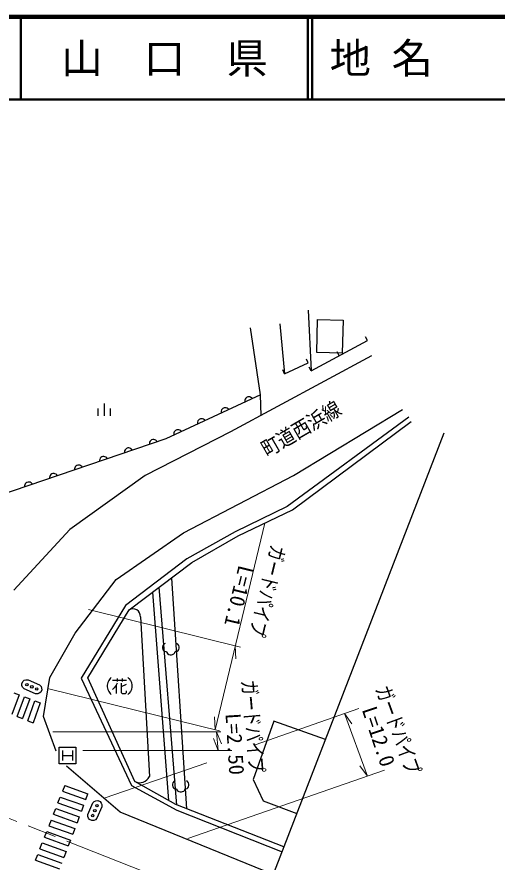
# Model space of a CAD drawing. Units: millimetres, scale not verified. Extents: x 40000 to 680000, y 20000 to 380000.
# Drawn here: x 332504 to 390658, y 277772 to 380000 of the extents above; entities that cross this region are included whole.
import ezdxf
from ezdxf.enums import TextEntityAlignment as Align

# ---------------------------------------------------------------- set-up
doc = ezdxf.new("R2010")
doc.units = ezdxf.units.MM
doc.header["$LTSCALE"] = 1000
doc.linetypes.add('CHAIN', pattern=[18.5, 12, -1.5, 3.5, -1.5])
for name, color, linetype, lineweight in [('M-BGD', 7, 'Continuous', 25), ('M-BGD-EXST', 7, 'Continuous', 25), ('M-BMK', 2, 'CHAIN', 13), ('M-BMK-HTXT', 7, 'Continuous', 13), ('M-BMK-OTRS', 5, 'Continuous', 25), ('M-STR-HTXT', 7, 'Continuous', 13), ('M-STR-STRC', 7, 'Continuous', 25), ('M-TTL', 2, 'Continuous', 140), ('M-TTL-LINE', 7, 'Continuous', 50)]:
    doc.layers.add(name, color=color, linetype=linetype, lineweight=lineweight)
doc.layers.add('M-TTL-TXT', color=7, linetype='Continuous')
doc.styles.add('ＭＳ ゴシック', font='')
doc.styles.get('ＭＳ ゴシック').set_extended_font_data('MS Gothic')

msp = doc.modelspace()

# ---------------------------------------------------------------- linework, layer by layer
at = {"layer": 'M-BGD'}
for p, q in [((367785, 344532), (368143, 337200)), ((364328, 342863), (364924, 336843)), ((368813, 339409), (368927, 343414)), ((368927, 343414), (372013, 343326)), ((372013, 343326), (371898, 339320)), ((362003, 334279), (360811, 342386)), ((368143, 337200), (374947, 340862)), ((374947, 340862), (374711, 341302)), ((371898, 339320), (368813, 339409)), ((371545, 339031), (371308, 339471)), ((367795, 338144), (367588, 338599)), ((364924, 336843), (367795, 338144)), ((368143, 337200), (367906, 337640)), ((364924, 336843), (364717, 337298)), ((362003, 334279), (350539, 328981)), ((360115, 333649), (360102, 333533)), ((360102, 333533), (360116, 333407)), ((360163, 333782), (360115, 333649)), ((360229, 333878), (360163, 333782)), ((360321, 333965), (360229, 333878)), ((360466, 334032), (360321, 333965)), ((360592, 334046), (360466, 334032)), ((360708, 334033), (360592, 334046)), ((360841, 333985), (360708, 334033)), ((360937, 333919), (360841, 333985)), ((361024, 333827), (360937, 333919)), ((362081, 331802), (362003, 334279)), ((342309, 332639), (342309, 331739)), ((343059, 333239), (343059, 331739)), ((343809, 332639), (343809, 331739)), ((357249, 332324), (357236, 332208)), ((357298, 332457), (357249, 332324)), ((357363, 332553), (357298, 332457)), ((357455, 332640), (357363, 332553)), ((357601, 332707), (357455, 332640)), ((357726, 332721), (357601, 332707)), ((357842, 332709), (357726, 332721)), ((357975, 332660), (357842, 332709)), ((358071, 332594), (357975, 332660)), ((358158, 332502), (358071, 332594)), ((354497, 331229), (354432, 331132)), ((354589, 331315), (354497, 331229)), ((354735, 331382), (354589, 331315)), ((354860, 331396), (354735, 331382)), ((354976, 331384), (354860, 331396)), ((355109, 331335), (354976, 331384)), ((355206, 331270), (355109, 331335)), ((355292, 331177), (355206, 331270)), ((357236, 332208), (357250, 332083)), ((379987, 331604), (365252, 320779)), ((354383, 331000), (354370, 330884)), ((354370, 330884), (354384, 330758)), ((354432, 331132), (354383, 331000)), ((365864, 320378), (380230, 331048)), ((351517, 329675), (351505, 329559)), ((351505, 329559), (351519, 329433)), ((351566, 329808), (351517, 329675)), ((351631, 329904), (351566, 329808)), ((351724, 329991), (351631, 329904)), ((351869, 330058), (351724, 329991)), ((351995, 330072), (351869, 330058)), ((352110, 330059), (351995, 330072)), ((352243, 330010), (352110, 330059)), ((352340, 329945), (352243, 330010)), ((352426, 329853), (352340, 329945)), ((350539, 328981), (329379, 321768)), ((348578, 328545), (348554, 328431)), ((348554, 328431), (348555, 328304)), ((348641, 328671), (348578, 328545)), ((348716, 328761), (348641, 328671)), ((348817, 328837), (348716, 328761)), ((348968, 328889), (348817, 328837)), ((349095, 328890), (348968, 328889)), ((349209, 328865), (349095, 328890)), ((349336, 328803), (349209, 328865)), ((349425, 328727), (349336, 328803)), ((349501, 328627), (349425, 328727)), ((345555, 327514), (345531, 327400)), ((345531, 327400), (345532, 327274)), ((345618, 327641), (345555, 327514)), ((345693, 327730), (345618, 327641)), ((345794, 327807), (345693, 327730)), ((345945, 327858), (345794, 327807)), ((346072, 327859), (345945, 327858)), ((346186, 327835), (346072, 327859)), ((346313, 327772), (346186, 327835)), ((346402, 327697), (346313, 327772)), ((346478, 327596), (346402, 327697)), ((342532, 326484), (342508, 326370)), ((342508, 326370), (342509, 326243)), ((342595, 326611), (342532, 326484)), ((342670, 326700), (342595, 326611)), ((342771, 326776), (342670, 326700)), ((342922, 326828), (342771, 326776)), ((343049, 326829), (342922, 326828)), ((343163, 326804), (343049, 326829)), ((343290, 326742), (343163, 326804)), ((343379, 326667), (343290, 326742)), ((343455, 326566), (343379, 326667)), ((339510, 325453), (339485, 325339)), ((339485, 325339), (339486, 325213)), ((339572, 325580), (339510, 325453)), ((339647, 325669), (339572, 325580)), ((339748, 325746), (339647, 325669)), ((339899, 325798), (339748, 325746)), ((340026, 325799), (339899, 325798)), ((340140, 325774), (340026, 325799)), ((340267, 325712), (340140, 325774)), ((340356, 325636), (340267, 325712)), ((340432, 325536), (340356, 325636)), ((336487, 324423), (336462, 324309)), ((336462, 324309), (336463, 324183)), ((336549, 324550), (336487, 324423)), ((336624, 324639), (336549, 324550)), ((336725, 324716), (336624, 324639)), ((336876, 324767), (336725, 324716)), ((337003, 324768), (336876, 324767)), ((337117, 324744), (337003, 324768)), ((337244, 324681), (337117, 324744)), ((337333, 324606), (337244, 324681)), ((337409, 324505), (337333, 324606)), ((333464, 323393), (333439, 323279)), ((333439, 323279), (333440, 323152)), ((333526, 323520), (333464, 323393)), ((333601, 323609), (333526, 323520)), ((333702, 323685), (333601, 323609)), ((333853, 323737), (333702, 323685)), ((333980, 323738), (333853, 323737)), ((334094, 323713), (333980, 323738)), ((334221, 323651), (334094, 323713)), ((334310, 323576), (334221, 323651)), ((334386, 323475), (334310, 323576)), ((365252, 320779), (358957, 317727)), ((359307, 317219), (365864, 320378)), ((358957, 317727), (353092, 314437)), ((353704, 314000), (359307, 317219)), ((353092, 314437), (345655, 308794)), ((346089, 308266), (353704, 314000)), ((351210, 312122), (353044, 284217)), ((351864, 284677), (349740, 311015)), ((348924, 310401), (350870, 285220)), ((345655, 308794), (340291, 300031)), ((341081, 300040), (346089, 308266)), ((347473, 307443), (348546, 288130)), ((350192, 303966), (350152, 303806)), ((350152, 303806), (350152, 303646)), ((350152, 303646), (350192, 303486)), ((350312, 304126), (350192, 303966)), ((350472, 304206), (350312, 304126)), ((351992, 304126), (351832, 304206)), ((352112, 303966), (351992, 304126)), ((352152, 303806), (352112, 303966)), ((352112, 303486), (352152, 303646)), ((352152, 303646), (352152, 303806)), ((350192, 303486), (350272, 303366)), ((350272, 303366), (350392, 303286)), ((350392, 303286), (350552, 303246)), ((350552, 303246), (350632, 303246)), ((350632, 303246), (350672, 303126)), ((350672, 303126), (350752, 303006)), ((350752, 303006), (350912, 302886)), ((350912, 302886), (351072, 302846)), ((351072, 302846), (351232, 302846)), ((351232, 302846), (351352, 302886)), ((351352, 302886), (351512, 302966)), ((351512, 302966), (351592, 303046)), ((351592, 303046), (351632, 303126)), ((351632, 303126), (351672, 303246)), ((351672, 303246), (351752, 303246)), ((351752, 303246), (351912, 303286)), ((351912, 303286), (352032, 303366)), ((352032, 303366), (352112, 303486)), ((340291, 300031), (346387, 287046)), ((346804, 287523), (341081, 300040)), ((343619, 299732), (343499, 299492)), ((343799, 299972), (343619, 299732)), ((343919, 300092), (343799, 299972)), ((344099, 299792), (345779, 299792)), ((344639, 299972), (344639, 299612)), ((345239, 299972), (345239, 299612)), ((345959, 300092), (346079, 299972)), ((346079, 299972), (346259, 299732)), ((346259, 299732), (346379, 299492)), ((343499, 299492), (343439, 299192)), ((343439, 299192), (343439, 298952)), ((343439, 298952), (343499, 298652)), ((343499, 298652), (343619, 298412)), ((344279, 298832), (344099, 298652)), ((344399, 299012), (344279, 298832)), ((344519, 299192), (344399, 299012)), ((344639, 299432), (344519, 299192)), ((344519, 299192), (344519, 298172)), ((345119, 299432), (345119, 298292)), ((345719, 299252), (345119, 298952)), ((346379, 298652), (346259, 298412)), ((346379, 299492), (346439, 299192)), ((346439, 298952), (346379, 298652)), ((346439, 299192), (346439, 298952)), ((332786, 298012), (331902, 295619)), ((332153, 298253), (332786, 298012)), ((332549, 295372), (333419, 297771)), ((334052, 297530), (333195, 295125)), ((333419, 297771), (334052, 297530)), ((343619, 298412), (343799, 298172)), ((343799, 298172), (343919, 298052)), ((345119, 298292), (345239, 298172)), ((345239, 298172), (345659, 298172)), ((345659, 298172), (345779, 298292)), ((345779, 298292), (345779, 298472)), ((346079, 298172), (345959, 298052)), ((346259, 298412), (346079, 298172)), ((333841, 294878), (334685, 297289)), ((335318, 297048), (334488, 294631)), ((334685, 297289), (335318, 297048)), ((332549, 295372), (333195, 295125)), ((333841, 294878), (334488, 294631)), ((363613, 294829), (361134, 287771)), ((369882, 292606), (363613, 294829)), ((351751, 284721), (346804, 287523)), ((351385, 287371), (351345, 287211)), ((351505, 287531), (351385, 287371)), ((351665, 287611), (351505, 287531)), ((353185, 287531), (353025, 287611)), ((353305, 287371), (353185, 287531)), ((353345, 287211), (353305, 287371)), ((361134, 287771), (362316, 285177)), ((338292, 287029), (338020, 286335)), ((338020, 286335), (340850, 285338)), ((338292, 287029), (341115, 286037)), ((346387, 287046), (351870, 284065)), ((351345, 287211), (351345, 287051)), ((351345, 287051), (351385, 286891)), ((351385, 286891), (351465, 286771)), ((351465, 286771), (351585, 286691)), ((351585, 286691), (351745, 286651)), ((351745, 286651), (351825, 286651)), ((351825, 286651), (351865, 286531)), ((351865, 286531), (351945, 286411)), ((351945, 286411), (352105, 286291)), ((352105, 286291), (352265, 286251)), ((352265, 286251), (352425, 286251)), ((352425, 286251), (352545, 286291)), ((352545, 286291), (352705, 286371)), ((352705, 286371), (352785, 286451)), ((352785, 286451), (352825, 286531)), ((352825, 286531), (352865, 286651)), ((352865, 286651), (352945, 286651)), ((352945, 286651), (353105, 286691)), ((353105, 286691), (353225, 286771)), ((353225, 286771), (353305, 286891)), ((353305, 286891), (353345, 287051)), ((353345, 287051), (353345, 287211)), ((337476, 284946), (337748, 285640)), ((337748, 285640), (340586, 284638)), ((340850, 285338), (341115, 286037)), ((336931, 283557), (337203, 284252)), ((337203, 284252), (340057, 283240)), ((337476, 284946), (340321, 283939)), ((340586, 284638), (340321, 283939)), ((364847, 279615), (351751, 284721)), ((362316, 285177), (366413, 283654)), ((336931, 283557), (339792, 282540)), ((340057, 283240), (339792, 282540)), ((351870, 284065), (364615, 279016)), ((336659, 282863), (336387, 282169)), ((336387, 282169), (339263, 281141)), ((336659, 282863), (339528, 281841)), ((335843, 280780), (336115, 281475)), ((336115, 281475), (338999, 280442)), ((339528, 281841), (339263, 281141)), ((335843, 280780), (338734, 279743)), ((338999, 280442), (338734, 279743)), ((335298, 279392), (335571, 280086)), ((335298, 279392), (338205, 278344)), ((335571, 280086), (338470, 279043)), ((334754, 278003), (335026, 278697)), ((335026, 278697), (337941, 277644)), ((338470, 279043), (338205, 278344)), ((334754, 278003), (337676, 276945))]:
    msp.add_line(p, q, dxfattribs=at)
for centre, radius, start, end in [((346559, 307482), 914, 357.57408, 120.979), ((347400, 288613), 1243, 241.3349, 337.13918)]:
    msp.add_arc(centre, radius, start, end, dxfattribs=at)
at = {"layer": 'M-BGD-EXST'}
for p, q in [((333107, 299344), (333229, 299618)), ((333229, 299618), (333402, 299760)), ((333402, 299760), (333600, 299836)), ((333600, 299836), (333869, 299826)), ((333869, 299826), (335240, 299217)), ((333118, 299120), (333107, 299344)), ((333194, 298922), (333118, 299120)), ((333382, 298729), (333194, 298922)), ((334752, 298120), (333382, 298729)), ((335240, 299217), (335427, 299024)), ((335514, 298602), (335392, 298328)), ((335427, 299024), (335504, 298826)), ((335504, 298826), (335514, 298602)), ((335021, 298110), (334752, 298120)), ((335219, 298186), (335021, 298110)), ((335392, 298328), (335219, 298186)), ((337638, 289673), (337638, 291673)), ((337638, 291673), (339638, 291673)), ((339638, 291673), (339638, 289673)), ((338038, 291273), (338038, 290073)), ((338038, 290673), (339238, 290673)), ((339238, 291273), (339238, 290073)), ((339638, 289673), (337638, 289673)), ((341093, 283546), (341684, 284925)), ((341684, 284925), (341875, 285116)), ((341875, 285116), (342072, 285194)), ((342072, 285194), (342295, 285207)), ((342787, 284452), (342196, 283074)), ((342295, 285207), (342571, 285089)), ((342571, 285089), (342715, 284919)), ((342715, 284919), (342794, 284722)), ((342794, 284722), (342787, 284452)), ((341087, 283277), (341093, 283546)), ((341166, 283080), (341087, 283277)), ((341310, 282910), (341166, 283080)), ((341586, 282791), (341310, 282910)), ((341809, 282805), (341586, 282791)), ((342006, 282883), (341809, 282805)), ((342196, 283074), (342006, 282883))]:
    msp.add_line(p, q, dxfattribs=at)
for centre in [(333717, 299237), (334311, 298973), (334905, 298709), (342196, 284597), (341684, 283402), (341940, 283999)]:
    msp.add_circle(centre, 150, dxfattribs=at)
at = {"layer": 'M-BMK'}
msp.add_line((304113, 293862), (360902, 271512), dxfattribs=at)
at = {"layer": 'M-BMK-OTRS'}
msp.add_line((361871, 271937), (384258, 329699), dxfattribs=at)
at = {"layer": 'M-STR-HTXT'}
for p, q in [((356507, 293771), (362521, 318767)), ((341160, 308321), (359564, 303776)), ((358951, 303927), (359008, 302371)), ((336391, 298709), (357030, 293643)), ((361366, 291957), (373910, 296352)), ((374971, 288179), (372167, 295742)), ((372167, 295742), (373083, 294481)), ((356507, 293771), (356444, 295327)), ((336854, 293512), (357196, 293514)), ((356664, 293514), (356882, 291258)), ((356664, 293514), (357269, 292078)), ((356882, 291258), (356320, 292711)), ((340502, 291286), (358538, 291255)), ((343065, 285487), (355517, 289790)), ((374971, 288179), (374045, 289431)), ((377026, 288893), (353221, 280615))]:
    msp.add_line(p, q, dxfattribs=at)
at = {"layer": 'M-STR-STRC'}
for p, q in [((375452, 339000), (358353, 329795)), ((365983, 324517), (379216, 332504)), ((358353, 329795), (348041, 324549)), ((348041, 324549), (338936, 318006)), ((352691, 317603), (365983, 324517)), ((338936, 318006), (332140, 310675)), ((344519, 311967), (352691, 317603)), ((339572, 305470), (344519, 311967)), ((336492, 300087), (339572, 305470)), ((335717, 295378), (336492, 300087)), ((337267, 291206), (335717, 295378)), ((345016, 283814), (338518, 289358)), ((363550, 276267), (345016, 283814))]:
    msp.add_line(p, q, dxfattribs=at)
at = {"layer": 'M-TTL'}
msp.add_line((680000, 380000), (40000, 380000), dxfattribs=at)
at = {"layer": 'M-TTL-LINE'}
for p, q in [((333000, 380000), (333000, 370000)), ((367750, 380000), (367750, 370000)), ((368250, 380000), (368250, 370000)), ((40000, 370000), (680000, 370000))]:
    msp.add_line(p, q, dxfattribs=at)

# ---------------------------------------------------------------- texts
at = {"layer": 'M-BMK-HTXT', "style": 'ＭＳ ゴシック', "width": 0.85}
msp.add_text('町道西浜線', height=1833, rotation=30.2, dxfattribs=at).set_placement((363071, 326249), align=Align.BOTTOM_LEFT)
at = {"layer": 'M-STR-HTXT', "style": 'ＭＳ ゴシック', "width": 0.75}
for rotation, p in [(256.3, (362761, 316364)), (275.1, (359133, 299674)), (290.1, (375371, 298534))]:
    msp.add_text('ガードパイプ', height=1833, rotation=rotation, dxfattribs=at).set_placement(p, align=Align.BOTTOM_LEFT)
at = {"layer": 'M-STR-HTXT', "style": 'ＭＳ ゴシック'}
for s, rotation, p in [('L=10.1', 256.3, (358849, 313918)), ('L=12.0', 288.4, (373739, 296060)), ('L=2.50', 273.6, (357216, 295691))]:
    msp.add_text(s, height=1833, rotation=rotation, dxfattribs=at).set_placement(p, align=Align.BOTTOM_LEFT)
at = {"layer": 'M-TTL-TXT', "style": 'ＭＳ ゴシック'}
msp.add_text('山\u3000口\u3000県', height=3666, dxfattribs=at).set_placement((350375, 375000), align=Align.MIDDLE_CENTER)
msp.add_text('地 名', height=3666, dxfattribs=at).set_placement((370380, 375000), align=Align.MIDDLE_LEFT)

doc.saveas('drawing.dxf')
